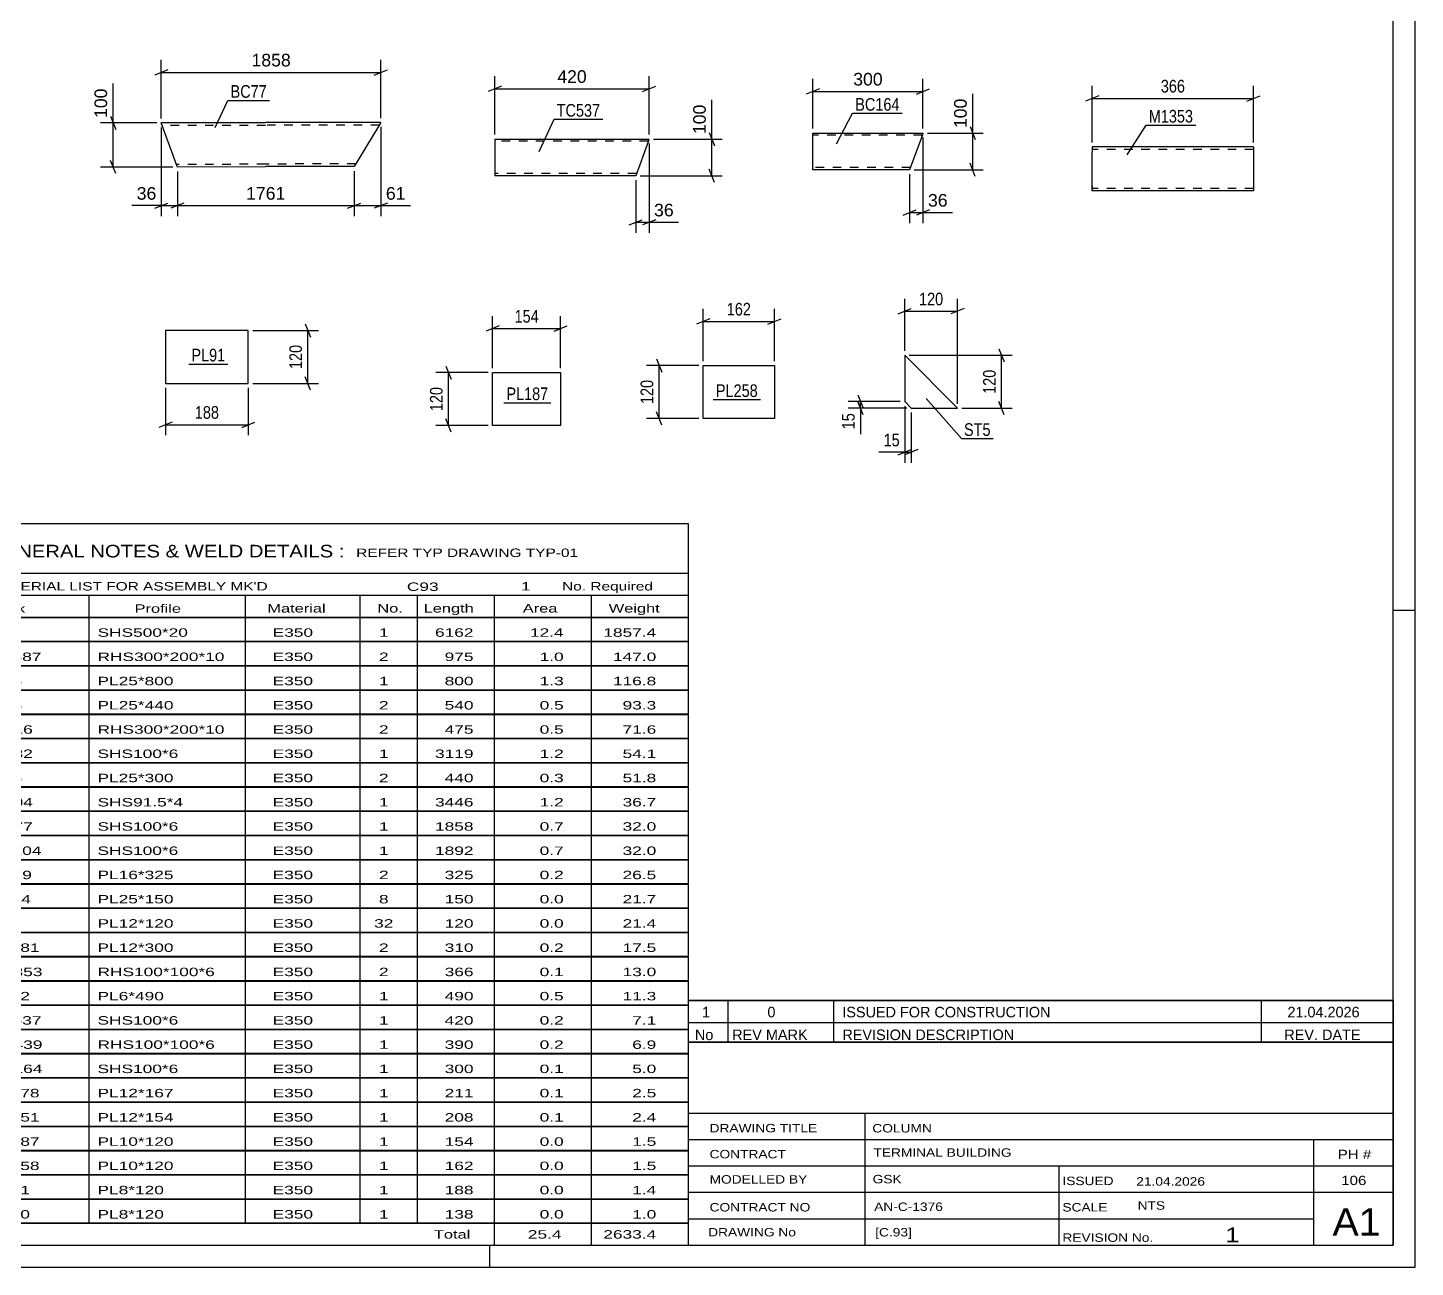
# Model space of a CAD drawing. Header units: millimetres. Extents: x 0 to 841, y 0 to 594.
# Drawn here: x 526.2 to 841, y 0 to 281.2 of the extents above; entities that cross this region are included whole.
import ezdxf

# ---------------------------------------------------------------- set-up
doc = ezdxf.new("R2010")
doc.units = ezdxf.units.MM
doc.linetypes.add('DXK_LINE_DOT2', pattern=[3.9198, 1.9599, -1.9599])
doc.styles.add('Arial', font='ARIAL.TTF', dxfattribs={"height": 0.2})
doc.styles.add('Arial Narrow', font='ARIALN.TTF', dxfattribs={"height": 0.2})

# ---------------------------------------------------------------- blocks, each defined once
blk = doc.blocks.new('Unknown-284933746-1132')
at = {"color": 5, "linetype": 'Continuous'}
for p, q in [((841, 0), (841, 594)), ((836, 5), (836, 589)), ((841, 149), (836, 149)), ((5, 5), (836, 5)), ((631, 0), (631, 5)), ((0, 0), (841, 0))]:
    blk.add_line(p, q, dxfattribs=at)
blk = doc.blocks.new('Part-284933746-5076 - 5070')
at = {"color": 2, "linetype": 'Continuous'}
for p, q in [((580.11, 259.66), (556.47, 259.65)), ((559.67, 250.85), (556.47, 259.65)), ((606.3, 259.74), (580.21, 259.73)), ((605.85, 259), (600.21, 249.74)), ((606.3, 259.74), (605.85, 259)), ((560.08, 249.74), (559.67, 250.85)), ((560.11, 249.65), (560.08, 249.74)), ((580.11, 249.66), (560.11, 249.65)), ((600.21, 249.74), (580.21, 249.73))]:
    blk.add_line(p, q, dxfattribs=at)
at = {"color": 7, "linetype": 'DXK_LINE_DOT2'}
for p, q in [((580.11, 259.06), (556.68, 259.05)), ((556.68, 259.05), (556.74, 258.91)), ((605.94, 259.14), (580.21, 259.13)), ((580.11, 250.26), (559.89, 250.25)), ((560.11, 249.65), (559.98, 250)), ((600.58, 250.34), (580.21, 250.33))]:
    blk.add_line(p, q, dxfattribs=at)
blk = doc.blocks.new('Part-284933746-5571 - 5565')
at = {"color": 2, "linetype": 'Continuous'}
for p, q in [((632.16, 255.99), (667.16, 255.99)), ((632.16, 255.99), (632.16, 247.66)), ((666.93, 255.38), (664.12, 247.66)), ((667.13, 255.92), (666.93, 255.38)), ((667.16, 255.99), (667.13, 255.92)), ((664.12, 247.66), (632.16, 247.66))]:
    blk.add_line(p, q, dxfattribs=at)
at = {"color": 7, "linetype": 'DXK_LINE_DOT2'}
for p, q in [((666.97, 255.49), (632.16, 255.49)), ((666.93, 255.38), (667.05, 255.7)), ((667.16, 255.99), (667.16, 255.99)), ((664.3, 248.16), (632.16, 248.16))]:
    blk.add_line(p, q, dxfattribs=at)
blk = doc.blocks.new('Part-284933746-5772 - 5768')
at = {"color": 2, "linetype": 'Continuous'}
for p, q in [((576.21, 212.55), (557.44, 212.55)), ((557.44, 212.55), (557.44, 200.55)), ((576.21, 200.55), (576.21, 212.55)), ((557.44, 200.55), (576.21, 200.55))]:
    blk.add_line(p, q, dxfattribs=at)
blk = doc.blocks.new('Part-284933746-6126 - 6120')
at = {"color": 2, "linetype": 'Continuous'}
for p, q in [((725.15, 206.92), (725.15, 196.42)), ((725.15, 206.92), (737.15, 194.92)), ((725.15, 196.42), (726.65, 194.92)), ((726.65, 194.92), (737.15, 194.92))]:
    blk.add_line(p, q, dxfattribs=at)
blk = doc.blocks.new('Part-284933746-6173 - 6169')
at = {"color": 2, "linetype": 'Continuous'}
for p, q in [((679.44, 192.61), (679.44, 204.61)), ((679.44, 204.61), (695.61, 204.61)), ((695.61, 204.61), (695.61, 192.61)), ((695.61, 192.61), (679.44, 192.61))]:
    blk.add_line(p, q, dxfattribs=at)
blk = doc.blocks.new('Part-284933746-6204 - 6200')
at = {"color": 2, "linetype": 'Continuous'}
for p, q in [((631.65, 190.99), (631.65, 202.99)), ((631.65, 202.99), (647.09, 202.99)), ((647.09, 202.99), (647.09, 190.99)), ((647.09, 190.99), (631.65, 190.99))]:
    blk.add_line(p, q, dxfattribs=at)
blk = doc.blocks.new('Part-284933746-6237 - 6231')
at = {"color": 2, "linetype": 'Continuous'}
for p, q in [((767.7, 254.21), (767.7, 253.01)), ((804.32, 254.21), (767.7, 254.21)), ((767.7, 245.41), (767.7, 253.01)), ((804.32, 254.12), (804.32, 254.21)), ((804.32, 254.12), (804.32, 253.01)), ((804.32, 253.01), (804.32, 244.21)), ((767.7, 244.31), (767.7, 245.41)), ((767.7, 244.21), (767.7, 244.31)), ((804.32, 244.21), (767.7, 244.21))]:
    blk.add_line(p, q, dxfattribs=at)
at = {"color": 7, "linetype": 'DXK_LINE_DOT2'}
for p, q in [((804.32, 253.61), (767.7, 253.61)), ((804.32, 253.86), (804.32, 253.01)), ((767.7, 245.41), (767.7, 244.57)), ((767.7, 244.81), (767.7, 244.86)), ((804.32, 244.81), (767.7, 244.81)), ((767.7, 244.21), (767.7, 244.21)), ((804.32, 244.86), (804.32, 244.96)), ((804.32, 244.81), (804.32, 244.86)), ((804.32, 244.81), (804.32, 244.86))]:
    blk.add_line(p, q, dxfattribs=at)
blk = doc.blocks.new('Part-284933746-6490 - 6484')
at = {"color": 2, "linetype": 'Continuous'}
for p, q in [((704.3, 257.36), (729.3, 257.36)), ((704.3, 249.02), (704.3, 257.36)), ((729.08, 256.74), (726.27, 249.02)), ((729.27, 257.28), (729.08, 256.74)), ((729.3, 257.36), (729.27, 257.28)), ((726.27, 249.02), (704.3, 249.02))]:
    blk.add_line(p, q, dxfattribs=at)
at = {"color": 7, "linetype": 'DXK_LINE_DOT2'}
for p, q in [((729.12, 256.86), (704.3, 256.86)), ((729.01, 256.55), (729.07, 256.71)), ((729.2, 257.06), (729.08, 256.74)), ((729.08, 256.74), (729.12, 256.86)), ((729.08, 256.74), (729.08, 256.74)), ((729.3, 257.36), (729.3, 257.36)), ((726.45, 249.52), (704.3, 249.52))]:
    blk.add_line(p, q, dxfattribs=at)
blk = doc.blocks.new('StraightDimension-284933746-5125 - 5070')
at = {"color": 7, "linetype": 'Continuous'}
for p, q in [((606.3, 258.74), (606.3, 238.48)), ((600.21, 248.74), (600.21, 238.48)), ((598.71, 240.28), (601.71, 241.48)), ((600.21, 240.88), (606.3, 240.88)), ((607.8, 241.48), (604.8, 240.28))]:
    blk.add_line(p, q, dxfattribs=at)
at = {"color": 0}
blk.add_wipeout([(612.48, 241.63), (612.48, 245.83), (606.83, 245.83), (606.83, 241.63)], dxfattribs=at)
at = {"color": 7, "linetype": 'Continuous'}
blk.add_line((606.3, 240.88), (613, 240.88), dxfattribs=at)
blk.add_line((606.3, 240.88), (613, 240.88), dxfattribs=at)
at = {"color": 3, "style": 'Arial'}
blk.add_text('61', height=2.865, dxfattribs=at).set_placement((607.43, 242.23))
blk = doc.blocks.new('StraightDimension-284933746-5079 - 5070')
at = {"color": 7, "linetype": 'Continuous'}
for p, q in [((555.47, 259.65), (542.67, 259.65)), ((544.92, 261.15), (546.12, 258.15)), ((545.52, 249.65), (545.52, 259.65)), ((559.11, 249.65), (542.67, 249.65)), ((546.12, 248.15), (544.92, 251.15))]:
    blk.add_line(p, q, dxfattribs=at)
at = {"color": 0}
blk.add_wipeout([(544.77, 268.05), (540.57, 268.05), (540.57, 260.17), (544.77, 260.17)], dxfattribs=at)
at = {"color": 7, "linetype": 'Continuous'}
blk.add_line((545.52, 259.65), (545.52, 268.57), dxfattribs=at)
blk.add_line((545.52, 259.65), (545.52, 268.57), dxfattribs=at)
at = {"color": 3, "style": 'Arial'}
blk.add_text('100', height=2.865, rotation=90.0002, dxfattribs=at).set_placement((544.17, 260.77))
blk = doc.blocks.new('StraightDimension-284933746-5143 - 5070')
at = {"color": 7, "linetype": 'Continuous'}
for p, q in [((556.47, 260.65), (556.47, 273.97)), ((606.3, 260.74), (606.3, 273.97)), ((557.97, 271.72), (554.97, 270.52)), ((556.47, 271.12), (606.3, 271.12)), ((604.8, 270.52), (607.8, 271.72))]:
    blk.add_line(p, q, dxfattribs=at)
at = {"color": 0}
blk.add_wipeout([(586.43, 271.87), (586.43, 276.07), (576.34, 276.07), (576.34, 271.87)], dxfattribs=at)
at = {"color": 3, "style": 'Arial'}
blk.add_text('1858', height=2.865, dxfattribs=at).set_placement((576.94, 272.47))
blk = doc.blocks.new('StraightDimension-284933746-5094 - 5070')
at = {"color": 7, "linetype": 'Continuous'}
for p, q in [((556.47, 258.65), (556.47, 238.48)), ((560.11, 248.65), (560.11, 238.48)), ((554.97, 240.28), (557.97, 241.48)), ((556.47, 240.88), (560.11, 240.88)), ((561.61, 241.48), (558.61, 240.28))]:
    blk.add_line(p, q, dxfattribs=at)
at = {"color": 0}
blk.add_wipeout([(555.94, 241.63), (555.94, 245.83), (550.29, 245.83), (550.29, 241.63)], dxfattribs=at)
at = {"color": 7, "linetype": 'Continuous'}
blk.add_line((556.47, 240.88), (549.77, 240.88), dxfattribs=at)
blk.add_line((556.47, 240.88), (549.77, 240.88), dxfattribs=at)
at = {"color": 3, "style": 'Arial'}
blk.add_text('36', height=2.865, dxfattribs=at).set_placement((550.89, 242.23))
blk = doc.blocks.new('StraightDimension-284933746-5106 - 5070')
at = {"color": 7, "linetype": 'Continuous'}
for p, q in [((600.21, 248.74), (600.21, 238.48)), ((560.11, 248.65), (560.11, 238.48)), ((561.61, 241.48), (558.61, 240.28)), ((560.11, 240.88), (600.21, 240.88)), ((598.71, 240.28), (601.71, 241.48))]:
    blk.add_line(p, q, dxfattribs=at)
at = {"color": 0}
blk.add_wipeout([(585.21, 241.63), (585.21, 245.83), (575.11, 245.83), (575.11, 241.63)], dxfattribs=at)
at = {"color": 3, "style": 'Arial'}
blk.add_text('1761', height=2.865, dxfattribs=at).set_placement((575.71, 242.23))
blk = doc.blocks.new('StraightDimension-284933746-5604 - 5565')
at = {"color": 7, "linetype": 'Continuous'}
for p, q in [((633.66, 267.99), (630.66, 266.79)), ((632.16, 256.99), (632.16, 270.24)), ((665.66, 266.79), (668.66, 267.99)), ((667.16, 256.99), (667.16, 270.24)), ((632.16, 267.39), (667.16, 267.39))]:
    blk.add_line(p, q, dxfattribs=at)
at = {"color": 0}
blk.add_wipeout([(653.59, 268.14), (653.59, 272.34), (645.72, 272.34), (645.72, 268.14)], dxfattribs=at)
at = {"color": 3, "style": 'Arial'}
blk.add_text('420', height=2.865, dxfattribs=at).set_placement((646.32, 268.74))
blk = doc.blocks.new('StraightDimension-284933746-5574 - 5565')
at = {"color": 7, "linetype": 'Continuous'}
for p, q in [((668.16, 255.99), (683.77, 255.99)), ((680.77, 257.49), (681.97, 254.49)), ((681.37, 247.66), (681.37, 255.99)), ((681.97, 246.16), (680.77, 249.16)), ((665.12, 247.66), (683.77, 247.66))]:
    blk.add_line(p, q, dxfattribs=at)
at = {"color": 0}
blk.add_wipeout([(680.62, 264.39), (676.42, 264.39), (676.42, 256.52), (680.62, 256.52)], dxfattribs=at)
at = {"color": 7, "linetype": 'Continuous'}
blk.add_line((681.37, 255.99), (681.37, 264.91), dxfattribs=at)
blk.add_line((681.37, 255.99), (681.37, 264.91), dxfattribs=at)
at = {"color": 3, "style": 'Arial'}
blk.add_text('100', height=2.865, rotation=90.0002, dxfattribs=at).set_placement((680.02, 257.12))
blk = doc.blocks.new('StraightDimension-284933746-5589 - 5565')
at = {"color": 7, "linetype": 'Continuous'}
for p, q in [((667.16, 254.99), (667.16, 234.7)), ((664.12, 246.66), (664.12, 234.7)), ((662.62, 236.5), (665.62, 237.7)), ((664.12, 237.1), (667.16, 237.1)), ((668.66, 237.7), (665.66, 236.5))]:
    blk.add_line(p, q, dxfattribs=at)
at = {"color": 0}
blk.add_wipeout([(673.33, 237.85), (673.33, 242.05), (667.68, 242.05), (667.68, 237.85)], dxfattribs=at)
at = {"color": 7, "linetype": 'Continuous'}
blk.add_line((667.16, 237.1), (673.85, 237.1), dxfattribs=at)
blk.add_line((667.16, 237.1), (673.85, 237.1), dxfattribs=at)
at = {"color": 3, "style": 'Arial'}
blk.add_text('36', height=2.865, dxfattribs=at).set_placement((668.28, 238.45))
blk = doc.blocks.new('StraightDimension-284933746-5774 - 5768')
at = {"color": 7, "linetype": 'Continuous'}
for p, q in [((557.44, 199.55), (557.44, 188.78)), ((576.21, 199.55), (576.21, 188.78)), ((558.94, 191.78), (555.94, 190.58)), ((557.44, 191.18), (576.21, 191.18)), ((574.71, 190.58), (577.71, 191.78))]:
    blk.add_line(p, q, dxfattribs=at)
at = {"color": 0}
blk.add_wipeout([(570.17, 191.93), (570.17, 196.13), (563.48, 196.13), (563.48, 191.93)], dxfattribs=at)
at = {"color": 3, "style": 'Arial Narrow'}
blk.add_text('188', height=2.863, dxfattribs=at).set_placement((564.08, 192.53))
blk = doc.blocks.new('StraightDimension-284933746-5785 - 5768')
at = {"color": 7, "linetype": 'Continuous'}
for p, q in [((577.21, 212.55), (592.14, 212.55)), ((589.14, 214.05), (590.34, 211.05)), ((589.74, 200.55), (589.74, 212.55)), ((590.34, 199.05), (589.14, 202.05)), ((577.21, 200.55), (592.14, 200.55))]:
    blk.add_line(p, q, dxfattribs=at)
at = {"color": 0}
blk.add_wipeout([(588.99, 209.89), (584.79, 209.89), (584.79, 203.21), (588.99, 203.21)], dxfattribs=at)
at = {"color": 3, "style": 'Arial Narrow'}
blk.add_text('120', height=2.863, rotation=90.0002, dxfattribs=at).set_placement((588.39, 203.81))
blk = doc.blocks.new('StraightDimension-284933746-6146 - 6120')
at = {"color": 7, "linetype": 'Continuous'}
for p, q in [((723.65, 216.32), (726.65, 217.52)), ((725.15, 207.92), (725.15, 219.77)), ((738.65, 217.52), (735.65, 216.32)), ((737.15, 195.92), (737.15, 219.77)), ((725.15, 216.92), (737.15, 216.92))]:
    blk.add_line(p, q, dxfattribs=at)
at = {"color": 0}
blk.add_wipeout([(734.49, 217.67), (734.49, 221.87), (727.81, 221.87), (727.81, 217.67)], dxfattribs=at)
at = {"color": 3, "style": 'Arial Narrow'}
blk.add_text('120', height=2.863, dxfattribs=at).set_placement((728.41, 218.27))
blk = doc.blocks.new('StraightDimension-284933746-6155 - 6120')
at = {"color": 7, "linetype": 'Continuous'}
for p, q in [((725.15, 195.42), (725.15, 182.52)), ((726.65, 193.92), (726.65, 182.52)), ((723.65, 184.32), (726.65, 185.52)), ((728.15, 185.52), (725.15, 184.32)), ((725.15, 184.92), (726.65, 184.92))]:
    blk.add_line(p, q, dxfattribs=at)
at = {"color": 0}
blk.add_wipeout([(724.63, 185.67), (724.63, 189.87), (719.77, 189.87), (719.77, 185.67)], dxfattribs=at)
at = {"color": 7, "linetype": 'Continuous'}
blk.add_line((725.15, 184.92), (719.25, 184.92), dxfattribs=at)
blk.add_line((725.15, 184.92), (719.25, 184.92), dxfattribs=at)
at = {"color": 3, "style": 'Arial Narrow'}
blk.add_text('15', height=2.863, dxfattribs=at).set_placement((720.37, 186.27))
blk = doc.blocks.new('StraightDimension-284933746-6128 - 6120')
at = {"color": 7, "linetype": 'Continuous'}
for p, q in [((746.55, 208.42), (747.75, 205.42)), ((726.15, 206.92), (749.55, 206.92)), ((747.15, 194.92), (747.15, 206.92)), ((747.75, 193.42), (746.55, 196.42)), ((738.15, 194.92), (749.55, 194.92))]:
    blk.add_line(p, q, dxfattribs=at)
at = {"color": 0}
blk.add_wipeout([(746.4, 204.26), (742.2, 204.26), (742.2, 197.58), (746.4, 197.58)], dxfattribs=at)
at = {"color": 3, "style": 'Arial Narrow'}
blk.add_text('120', height=2.863, rotation=90.0002, dxfattribs=at).set_placement((745.8, 198.18))
blk = doc.blocks.new('StraightDimension-284933746-6135 - 6120')
at = {"color": 7, "linetype": 'Continuous'}
for p, q in [((724.15, 196.42), (712.3, 196.42)), ((714.55, 197.92), (715.75, 194.92)), ((715.75, 193.42), (714.55, 196.42)), ((715.15, 194.92), (715.15, 196.42)), ((725.65, 194.92), (712.3, 194.92))]:
    blk.add_line(p, q, dxfattribs=at)
at = {"color": 0}
blk.add_wipeout([(714.4, 194.39), (710.2, 194.39), (710.2, 189.54), (714.4, 189.54)], dxfattribs=at)
at = {"color": 7, "linetype": 'Continuous'}
blk.add_line((715.15, 194.92), (715.15, 189.01), dxfattribs=at)
blk.add_line((715.15, 194.92), (715.15, 189.01), dxfattribs=at)
at = {"color": 3, "style": 'Arial Narrow'}
blk.add_text('15', height=2.863, rotation=90.0002, dxfattribs=at).set_placement((713.8, 190.14))
blk = doc.blocks.new('StraightDimension-284933746-6175 - 6169')
at = {"color": 7, "linetype": 'Continuous'}
for p, q in [((668.84, 206.11), (670.04, 203.11)), ((678.44, 204.61), (666.59, 204.61)), ((669.44, 192.61), (669.44, 204.61)), ((678.44, 192.61), (666.59, 192.61)), ((670.04, 191.11), (668.84, 194.11))]:
    blk.add_line(p, q, dxfattribs=at)
at = {"color": 0}
blk.add_wipeout([(668.69, 201.95), (664.49, 201.95), (664.49, 195.27), (668.69, 195.27)], dxfattribs=at)
at = {"color": 3, "style": 'Arial Narrow'}
blk.add_text('120', height=2.863, rotation=90.0002, dxfattribs=at).set_placement((668.09, 195.87))
blk = doc.blocks.new('StraightDimension-284933746-6186 - 6169')
at = {"color": 7, "linetype": 'Continuous'}
for p, q in [((679.44, 205.61), (679.44, 217.46)), ((695.61, 205.61), (695.61, 217.46)), ((680.94, 215.21), (677.94, 214.01)), ((679.44, 214.61), (695.61, 214.61)), ((694.11, 214.01), (697.11, 215.21))]:
    blk.add_line(p, q, dxfattribs=at)
at = {"color": 0}
blk.add_wipeout([(690.87, 215.36), (690.87, 219.56), (684.18, 219.56), (684.18, 215.36)], dxfattribs=at)
at = {"color": 3, "style": 'Arial Narrow'}
blk.add_text('162', height=2.863, dxfattribs=at).set_placement((684.78, 215.96))
blk = doc.blocks.new('StraightDimension-284933746-6206 - 6200')
at = {"color": 7, "linetype": 'Continuous'}
for p, q in [((631.65, 203.99), (631.65, 215.84)), ((647.09, 203.99), (647.09, 215.84)), ((633.15, 213.59), (630.15, 212.39)), ((631.65, 212.99), (647.09, 212.99)), ((645.59, 212.39), (648.59, 213.59))]:
    blk.add_line(p, q, dxfattribs=at)
at = {"color": 0}
blk.add_wipeout([(642.71, 213.74), (642.71, 217.94), (636.03, 217.94), (636.03, 213.74)], dxfattribs=at)
at = {"color": 3, "style": 'Arial Narrow'}
blk.add_text('154', height=2.863, dxfattribs=at).set_placement((636.63, 214.34))
blk = doc.blocks.new('StraightDimension-284933746-6217 - 6200')
at = {"color": 7, "linetype": 'Continuous'}
for p, q in [((630.65, 202.99), (618.8, 202.99)), ((621.05, 204.49), (622.25, 201.49)), ((621.65, 190.99), (621.65, 202.99)), ((622.25, 189.49), (621.05, 192.49)), ((630.65, 190.99), (618.8, 190.99))]:
    blk.add_line(p, q, dxfattribs=at)
at = {"color": 0}
blk.add_wipeout([(620.9, 200.33), (616.7, 200.33), (616.7, 193.65), (620.9, 193.65)], dxfattribs=at)
at = {"color": 3, "style": 'Arial Narrow'}
blk.add_text('120', height=2.863, rotation=90.0002, dxfattribs=at).set_placement((620.3, 194.25))
blk = doc.blocks.new('StraightDimension-284933746-6239 - 6231')
at = {"color": 7, "linetype": 'Continuous'}
for p, q in [((767.7, 255.21), (767.7, 268.06)), ((804.32, 255.21), (804.32, 268.06)), ((769.2, 265.81), (766.2, 264.61)), ((767.7, 265.21), (804.32, 265.21)), ((802.82, 264.61), (805.82, 265.81))]:
    blk.add_line(p, q, dxfattribs=at)
at = {"color": 0}
blk.add_wipeout([(789.35, 265.96), (789.35, 270.16), (782.67, 270.16), (782.67, 265.96)], dxfattribs=at)
at = {"color": 3, "style": 'Arial Narrow'}
blk.add_text('366', height=2.863, dxfattribs=at).set_placement((783.27, 266.56))
blk = doc.blocks.new('StraightDimension-284933746-6493 - 6484')
at = {"color": 7, "linetype": 'Continuous'}
for p, q in [((739.98, 258.86), (741.18, 255.86)), ((730.3, 257.36), (742.98, 257.36)), ((740.58, 249.02), (740.58, 257.36)), ((727.27, 249.02), (742.98, 249.02)), ((741.18, 247.52), (739.98, 250.52))]:
    blk.add_line(p, q, dxfattribs=at)
at = {"color": 0}
blk.add_wipeout([(739.83, 265.75), (735.63, 265.75), (735.63, 257.88), (739.83, 257.88)], dxfattribs=at)
at = {"color": 7, "linetype": 'Continuous'}
blk.add_line((740.58, 257.36), (740.58, 266.28), dxfattribs=at)
blk.add_line((740.58, 257.36), (740.58, 266.28), dxfattribs=at)
at = {"color": 3, "style": 'Arial'}
blk.add_text('100', height=2.865, rotation=90.0002, dxfattribs=at).set_placement((739.23, 258.48))
blk = doc.blocks.new('StraightDimension-284933746-6523 - 6484')
at = {"color": 7, "linetype": 'Continuous'}
for p, q in [((704.3, 258.36), (704.3, 269.64)), ((729.3, 258.36), (729.3, 269.64)), ((705.8, 267.39), (702.8, 266.19)), ((704.3, 266.79), (729.3, 266.79)), ((727.8, 266.19), (730.8, 267.39))]:
    blk.add_line(p, q, dxfattribs=at)
at = {"color": 0}
blk.add_wipeout([(720.74, 267.54), (720.74, 271.74), (712.87, 271.74), (712.87, 267.54)], dxfattribs=at)
at = {"color": 3, "style": 'Arial'}
blk.add_text('300', height=2.865, dxfattribs=at).set_placement((713.47, 268.14))
blk = doc.blocks.new('StraightDimension-284933746-6508 - 6484')
at = {"color": 7, "linetype": 'Continuous'}
for p, q in [((729.3, 256.36), (729.3, 236.91)), ((726.27, 248.02), (726.27, 236.91)), ((724.77, 238.71), (727.77, 239.91)), ((726.27, 239.31), (729.3, 239.31)), ((730.8, 239.91), (727.8, 238.71))]:
    blk.add_line(p, q, dxfattribs=at)
at = {"color": 0}
blk.add_wipeout([(735.47, 240.06), (735.47, 244.26), (729.83, 244.26), (729.83, 240.06)], dxfattribs=at)
at = {"color": 7, "linetype": 'Continuous'}
blk.add_line((729.3, 239.31), (736, 239.31), dxfattribs=at)
blk.add_line((729.3, 239.31), (736, 239.31), dxfattribs=at)
at = {"color": 3, "style": 'Arial'}
blk.add_text('36', height=2.865, dxfattribs=at).set_placement((730.43, 240.66))
blk = doc.blocks.new('Unknown-284933746-17854')
at = {"color": 7, "linetype": 'Continuous'}
for p, q in [((676, 51.05), (676, 5)), ((676, 51.05), (836, 51.05)), ((836, 51), (836, 5)), ((676, 35), (836, 35)), ((716.14, 35), (716.14, 5)), ((676, 29), (836, 29)), ((818, 5.05), (818, 29.05)), ((676, 23), (836, 23)), ((760.14, 23), (760.14, 5)), ((676, 17), (836, 17)), ((676, 11), (818, 11)), ((676, 5), (836, 5))]:
    blk.add_line(p, q, dxfattribs=at)
at = {"color": 7, "style": 'Arial Narrow'}
for s, height, width, p in [('DRAWING TITLE', 1.9089, 1.425378, (680.88, 30.61)), ('COLUMN', 1.909, 1.425378, (717.81, 30.59)), ('CONTRACT', 1.909, 1.425378, (680.88, 24.71)), ('TERMINAL BUILDING', 1.9089, 1.425378, (718.06, 25.07)), ('MODELLED BY', 1.9089, 1.425378, (680.88, 18.98)), ('GSK', 1.909, 1.425378, (717.88, 19.04)), ('ISSUED', 1.909, 1.425378, (760.94, 18.64)), ('21.04.2026', 1.909, 1.425378, (777.69, 18.52)), ('CONTRACT NO', 1.9089, 1.425378, (680.88, 12.66)), ('AN-C-1376', 1.909, 1.425378, (718.23, 12.78)), ('SCALE', 1.909, 1.425378, (760.94, 12.65)), ('A1', 6.204, 1.25, (822.24, 7.2)), ('DRAWING No', 1.909, 1.425378, (680.56, 7)), ('[C.93]', 1.909, 1.425378, (718.46, 6.99)), ('REVISION No.', 1.9089, 1.425378, (760.94, 5.77)), ('1', 3.34, 1.5, (797.91, 5.68))]:
    blk.add_text(s, height=height, dxfattribs=dict(at, width=width)).set_placement(p)
at = {"color": 7, "linetype": 'Continuous', "style": 'Arial Narrow'}
for s, height, width, p in [('PH #', 2.1, 1.42538, (823.4, 24.55)), ('106', 2.1, 1.42538, (824.19, 18.65)), ('NTS', 1.909, 1.425378, (778, 13.05))]:
    blk.add_text(s, height=height, dxfattribs=dict(at, width=width)).set_placement(p)
blk = doc.blocks.new('Unknown-284933746-17855')
at = {"color": 7, "linetype": 'Continuous'}
for p, q in [((516, 168.75), (676, 168.75)), ((516, 157.5), (516, 168.75)), ((676, 168.75), (676, 157.5)), ((516, 157.5), (676, 157.5)), ((516, 157.5), (516, 152.5)), ((676, 157.5), (676, 152.5)), ((516, 152.5), (676, 152.5)), ((516, 152.5), (516, 147.5)), ((540, 152.5), (540, 147.5)), ((575.5, 152.5), (575.5, 147.5)), ((601.5, 152.5), (601.5, 147.5)), ((614.5, 152.5), (614.5, 147.5)), ((632, 152.5), (632, 147.5)), ((654, 152.5), (654, 147.5)), ((676, 152.5), (676, 147.5)), ((516, 147.5), (676, 147.5)), ((516, 147.45), (516, 142.05)), ((516, 147.45), (676, 147.45)), ((540, 147.5), (540, 142)), ((575.5, 147.5), (575.5, 142)), ((601.5, 147.5), (601.5, 142)), ((614.5, 147.5), (614.5, 142)), ((632, 147.5), (632, 142)), ((654, 147.5), (654, 142)), ((676, 147.45), (676, 142.05)), ((516, 142.05), (676, 142.05)), ((516, 141.95), (516, 136.55)), ((516, 141.95), (676, 141.95)), ((540, 142), (540, 136.5)), ((575.5, 142), (575.5, 136.5)), ((601.5, 142), (601.5, 136.5)), ((614.5, 142), (614.5, 136.5)), ((632, 142), (632, 136.5)), ((654, 142), (654, 136.5)), ((676, 141.95), (676, 136.55)), ((516, 136.55), (676, 136.55)), ((516, 136.45), (516, 131.05)), ((516, 136.45), (676, 136.45)), ((540, 136.5), (540, 131)), ((575.5, 136.5), (575.5, 131)), ((601.5, 136.5), (601.5, 131)), ((614.5, 136.5), (614.5, 131)), ((632, 136.5), (632, 131)), ((654, 136.5), (654, 131)), ((676, 136.45), (676, 131.05)), ((516, 131.05), (676, 131.05)), ((516, 130.95), (516, 125.55)), ((516, 130.95), (676, 130.95)), ((540, 131), (540, 125.5)), ((575.5, 131), (575.5, 125.5)), ((601.5, 131), (601.5, 125.5)), ((614.5, 131), (614.5, 125.5)), ((632, 131), (632, 125.5)), ((654, 131), (654, 125.5)), ((676, 130.95), (676, 125.55)), ((516, 125.55), (676, 125.55)), ((516, 125.45), (516, 120.05)), ((516, 125.45), (676, 125.45)), ((540, 125.5), (540, 120)), ((575.5, 125.5), (575.5, 120)), ((601.5, 125.5), (601.5, 120)), ((614.5, 125.5), (614.5, 120)), ((632, 125.5), (632, 120)), ((654, 125.5), (654, 120)), ((676, 125.45), (676, 120.05)), ((516, 120.05), (676, 120.05)), ((516, 119.95), (516, 114.55)), ((516, 119.95), (676, 119.95)), ((540, 120), (540, 114.5)), ((575.5, 120), (575.5, 114.5)), ((601.5, 120), (601.5, 114.5)), ((614.5, 120), (614.5, 114.5)), ((632, 120), (632, 114.5)), ((654, 120), (654, 114.5)), ((676, 119.95), (676, 114.55)), ((516, 114.55), (676, 114.55)), ((516, 114.45), (516, 109.05)), ((516, 114.45), (676, 114.45)), ((540, 114.5), (540, 109)), ((575.5, 114.5), (575.5, 109)), ((601.5, 114.5), (601.5, 109)), ((614.5, 114.5), (614.5, 109)), ((632, 114.5), (632, 109)), ((654, 114.5), (654, 109)), ((676, 114.45), (676, 109.05)), ((516, 109.05), (676, 109.05)), ((516, 108.95), (516, 103.55)), ((516, 108.95), (676, 108.95)), ((540, 109), (540, 103.5)), ((575.5, 109), (575.5, 103.5)), ((601.5, 109), (601.5, 103.5)), ((614.5, 109), (614.5, 103.5)), ((632, 109), (632, 103.5)), ((654, 109), (654, 103.5)), ((676, 108.95), (676, 103.55)), ((516, 103.55), (676, 103.55)), ((516, 103.45), (516, 98.05)), ((516, 103.45), (676, 103.45)), ((540, 103.5), (540, 98)), ((575.5, 103.5), (575.5, 98)), ((601.5, 103.5), (601.5, 98)), ((614.5, 103.5), (614.5, 98)), ((632, 103.5), (632, 98)), ((654, 103.5), (654, 98)), ((676, 103.45), (676, 98.05)), ((516, 98.05), (676, 98.05)), ((516, 97.95), (516, 92.55)), ((516, 97.95), (676, 97.95)), ((540, 98), (540, 92.5)), ((575.5, 98), (575.5, 92.5)), ((601.5, 98), (601.5, 92.5)), ((614.5, 98), (614.5, 92.5)), ((632, 98), (632, 92.5)), ((654, 98), (654, 92.5)), ((676, 97.95), (676, 92.55)), ((516, 92.55), (676, 92.55)), ((516, 92.45), (516, 87.05)), ((516, 92.45), (676, 92.45)), ((540, 92.5), (540, 87)), ((575.5, 92.5), (575.5, 87)), ((601.5, 92.5), (601.5, 87)), ((614.5, 92.5), (614.5, 87)), ((632, 92.5), (632, 87)), ((654, 92.5), (654, 87)), ((676, 92.45), (676, 87.05)), ((516, 87.05), (676, 87.05)), ((516, 86.95), (516, 81.55)), ((516, 86.95), (676, 86.95)), ((540, 87), (540, 81.5)), ((575.5, 87), (575.5, 81.5)), ((601.5, 87), (601.5, 81.5)), ((614.5, 87), (614.5, 81.5)), ((632, 87), (632, 81.5)), ((654, 87), (654, 81.5)), ((676, 86.95), (676, 81.55)), ((516, 81.55), (676, 81.55)), ((516, 81.45), (516, 76.05)), ((516, 81.45), (676, 81.45)), ((540, 81.5), (540, 76)), ((575.5, 81.5), (575.5, 76)), ((601.5, 81.5), (601.5, 76)), ((614.5, 81.5), (614.5, 76)), ((632, 81.5), (632, 76)), ((654, 81.5), (654, 76)), ((676, 81.45), (676, 76.05)), ((516, 76.05), (676, 76.05)), ((516, 75.95), (516, 70.55)), ((516, 75.95), (676, 75.95)), ((540, 76), (540, 70.5)), ((575.5, 76), (575.5, 70.5)), ((601.5, 76), (601.5, 70.5)), ((614.5, 76), (614.5, 70.5)), ((632, 76), (632, 70.5)), ((654, 76), (654, 70.5)), ((676, 75.95), (676, 70.55)), ((516, 70.55), (676, 70.55)), ((516, 70.45), (516, 65.05)), ((516, 70.45), (676, 70.45)), ((540, 70.5), (540, 65)), ((575.5, 70.5), (575.5, 65)), ((601.5, 70.5), (601.5, 65)), ((614.5, 70.5), (614.5, 65)), ((632, 70.5), (632, 65)), ((654, 70.5), (654, 65)), ((676, 70.45), (676, 65.05)), ((516, 65.05), (676, 65.05)), ((516, 64.95), (516, 59.55)), ((516, 64.95), (676, 64.95)), ((540, 65), (540, 59.5)), ((575.5, 65), (575.5, 59.5)), ((601.5, 65), (601.5, 59.5)), ((614.5, 65), (614.5, 59.5)), ((632, 65), (632, 59.5)), ((654, 65), (654, 59.5)), ((676, 64.95), (676, 59.55)), ((516, 59.55), (676, 59.55)), ((516, 59.45), (516, 54.05)), ((516, 59.45), (676, 59.45)), ((540, 59.5), (540, 54)), ((575.5, 59.5), (575.5, 54)), ((601.5, 59.5), (601.5, 54)), ((614.5, 59.5), (614.5, 54)), ((632, 59.5), (632, 54)), ((654, 59.5), (654, 54)), ((676, 59.45), (676, 54.05)), ((516, 54.05), (676, 54.05)), ((516, 53.95), (516, 48.55)), ((516, 53.95), (676, 53.95)), ((540, 54), (540, 48.5)), ((575.5, 54), (575.5, 48.5)), ((601.5, 54), (601.5, 48.5)), ((614.5, 54), (614.5, 48.5)), ((632, 54), (632, 48.5)), ((654, 54), (654, 48.5)), ((676, 53.95), (676, 48.55)), ((516, 48.55), (676, 48.55)), ((516, 48.45), (516, 43.05)), ((516, 48.45), (676, 48.45)), ((540, 48.5), (540, 43)), ((575.5, 48.5), (575.5, 43)), ((601.5, 48.5), (601.5, 43)), ((614.5, 48.5), (614.5, 43)), ((632, 48.5), (632, 43)), ((654, 48.5), (654, 43)), ((676, 48.45), (676, 43.05)), ((516, 43.05), (676, 43.05)), ((516, 42.95), (516, 37.55)), ((516, 42.95), (676, 42.95)), ((540, 43), (540, 37.5)), ((575.5, 43), (575.5, 37.5)), ((601.5, 43), (601.5, 37.5)), ((614.5, 43), (614.5, 37.5)), ((632, 43), (632, 37.5)), ((654, 43), (654, 37.5)), ((676, 42.95), (676, 37.55)), ((516, 37.55), (676, 37.55)), ((516, 37.45), (516, 32.05)), ((516, 37.45), (676, 37.45)), ((540, 37.5), (540, 32)), ((575.5, 37.5), (575.5, 32)), ((601.5, 37.5), (601.5, 32)), ((614.5, 37.5), (614.5, 32)), ((632, 37.5), (632, 32)), ((654, 37.5), (654, 32)), ((676, 37.45), (676, 32.05)), ((516, 32.05), (676, 32.05)), ((516, 31.95), (516, 26.55)), ((516, 31.95), (676, 31.95)), ((540, 32), (540, 26.5)), ((575.5, 32), (575.5, 26.5)), ((601.5, 32), (601.5, 26.5)), ((614.5, 32), (614.5, 26.5)), ((632, 32), (632, 26.5)), ((654, 32), (654, 26.5)), ((676, 31.95), (676, 26.55)), ((516, 26.55), (676, 26.55)), ((516, 26.45), (516, 21.05)), ((516, 26.45), (676, 26.45)), ((540, 26.5), (540, 21)), ((575.5, 26.5), (575.5, 21)), ((601.5, 26.5), (601.5, 21)), ((614.5, 26.5), (614.5, 21)), ((632, 26.5), (632, 21)), ((654, 26.5), (654, 21)), ((676, 26.45), (676, 21.05)), ((516, 21.05), (676, 21.05)), ((516, 20.95), (516, 15.55)), ((516, 20.95), (676, 20.95)), ((540, 21), (540, 15.5)), ((575.5, 21), (575.5, 15.5)), ((601.5, 21), (601.5, 15.5)), ((614.5, 21), (614.5, 15.5)), ((632, 21), (632, 15.5)), ((654, 21), (654, 15.5)), ((676, 20.95), (676, 15.55)), ((516, 15.55), (676, 15.55)), ((516, 15.45), (516, 10.05)), ((516, 15.45), (676, 15.45)), ((540, 15.5), (540, 10)), ((575.5, 15.5), (575.5, 10)), ((601.5, 15.5), (601.5, 10)), ((614.5, 15.5), (614.5, 10)), ((632, 15.5), (632, 10)), ((654, 15.5), (654, 10)), ((676, 15.45), (676, 10.05)), ((516, 10.05), (676, 10.05)), ((516, 10), (676, 10)), ((516, 10), (516, 5)), ((632, 10), (632, 5)), ((654, 10), (654, 5)), ((676, 10), (676, 5)), ((516, 5), (676, 5))]:
    blk.add_line(p, q, dxfattribs=at)
at = {"color": 7, "style": 'Arial Narrow'}
for s, height, width, p in [('GENERAL NOTES & WELD DETAILS :', 2.8633, 1.4, (517.15, 161.06)), ('REFER TYP DRAWING TYP-01', 1.9089, 1.6, (600.7, 161.16)), ("MATERIAL LIST FOR ASSEMBLY MK'D", 1.9089, 1.6, (517.15, 153.56)), ('C93', 1.909, 1.794707, (612.2, 153.47)), ('1', 1.91, 1.794707, (638.08, 153.56)), ('No. Required', 1.9089, 1.6, (647.41, 153.56)), ('Mark', 1.909, 1.7, (517.34, 148.5)), ('Profile', 1.909, 1.7, (550.41, 148.5)), ('Material', 1.909, 1.7, (580.54, 148.56)), ('No.', 1.909, 1.7, (605.5, 148.56)), ('Length', 1.909, 1.7, (616, 148.56)), ('Area', 1.909, 1.7, (638.5, 148.56)), ('Weight', 1.909, 1.7, (658, 148.56))]:
    blk.add_text(s, height=height, dxfattribs=dict(at, width=width)).set_placement(p)
at = {"color": 7, "linetype": 'Continuous', "style": 'Arial Narrow'}
for s, height, width, p in [('C93', 1.909, 1.794707, (517.5, 143.06)), ('SHS500*20', 1.909, 1.794707, (542, 143.06)), ('E350', 1.909, 1.794707, (581.74, 143.06)), ('1', 1.91, 1.794707, (605.86, 143.06)), ('6162', 1.909, 1.794707, (618.58, 143.06)), ('12.4', 1.909, 1.794707, (640.13, 143.06)), ('1857.4', 1.909, 1.794707, (656.77, 143.06)), ('TC487', 1.909, 1.794707, (517.5, 137.56)), ('RHS300*200*10', 1.9089, 1.794707, (542, 137.56)), ('E350', 1.909, 1.794707, (581.74, 137.56)), ('2', 1.91, 1.794707, (605.86, 137.56)), ('975', 1.909, 1.794707, (620.77, 137.56)), ('1.0', 1.909, 1.794707, (642.32, 137.56)), ('147.0', 1.909, 1.794707, (658.96, 137.56)), ('BP4', 1.909, 1.794707, (517.5, 132.06)), ('PL25*800', 1.909, 1.794707, (542, 132.06)), ('E350', 1.909, 1.794707, (581.74, 132.06)), ('1', 1.91, 1.794707, (605.86, 132.06)), ('800', 1.909, 1.794707, (620.77, 132.06)), ('1.3', 1.909, 1.794707, (642.32, 132.06)), ('116.8', 1.909, 1.794707, (658.96, 132.06)), ('SP5', 1.909, 1.794707, (517.5, 126.56)), ('PL25*440', 1.909, 1.794707, (542, 126.56)), ('E350', 1.909, 1.794707, (581.74, 126.56)), ('2', 1.91, 1.794707, (605.86, 126.56)), ('540', 1.909, 1.794707, (620.77, 126.56)), ('0.5', 1.909, 1.794707, (642.32, 126.56)), ('93.3', 1.909, 1.794707, (661.14, 126.56)), ('BC16', 1.909, 1.794707, (517.5, 121.06)), ('RHS300*200*10', 1.9089, 1.794707, (542, 121.06)), ('E350', 1.909, 1.794707, (581.74, 121.06)), ('2', 1.91, 1.794707, (605.86, 121.06)), ('475', 1.909, 1.794707, (620.77, 121.06)), ('0.5', 1.909, 1.794707, (642.32, 121.06)), ('71.6', 1.909, 1.794707, (661.14, 121.06)), ('M432', 1.909, 1.794707, (517.5, 115.56)), ('SHS100*6', 1.909, 1.794707, (542, 115.56)), ('E350', 1.909, 1.794707, (581.74, 115.56)), ('1', 1.91, 1.794707, (605.86, 115.56)), ('3119', 1.909, 1.794707, (618.58, 115.56)), ('1.2', 1.909, 1.794707, (642.32, 115.56)), ('54.1', 1.909, 1.794707, (661.14, 115.56)), ('SP6', 1.909, 1.794707, (517.5, 110.06)), ('PL25*300', 1.909, 1.794707, (542, 110.06)), ('E350', 1.909, 1.794707, (581.74, 110.06)), ('2', 1.91, 1.794707, (605.86, 110.06)), ('440', 1.909, 1.794707, (620.77, 110.06)), ('0.3', 1.909, 1.794707, (642.32, 110.06)), ('51.8', 1.909, 1.794707, (661.14, 110.06)), ('M404', 1.909, 1.794707, (517.5, 104.56)), ('SHS91.5*4', 1.909, 1.794707, (542, 104.56)), ('E350', 1.909, 1.794707, (581.74, 104.56)), ('1', 1.91, 1.794707, (605.86, 104.56)), ('3446', 1.909, 1.794707, (618.58, 104.56)), ('1.2', 1.909, 1.794707, (642.32, 104.56)), ('36.7', 1.909, 1.794707, (661.14, 104.56)), ('BC77', 1.909, 1.794707, (517.5, 99.06)), ('SHS100*6', 1.909, 1.794707, (542, 99.06)), ('E350', 1.909, 1.794707, (581.74, 99.06)), ('1', 1.91, 1.794707, (605.86, 99.06)), ('1858', 1.909, 1.794707, (618.58, 99.06)), ('0.7', 1.909, 1.794707, (642.32, 99.06)), ('32.0', 1.909, 1.794707, (661.14, 99.06)), ('TC104', 1.909, 1.794707, (517.5, 93.56)), ('SHS100*6', 1.909, 1.794707, (542, 93.56)), ('E350', 1.909, 1.794707, (581.74, 93.56)), ('1', 1.91, 1.794707, (605.86, 93.56)), ('1892', 1.909, 1.794707, (618.58, 93.56)), ('0.7', 1.909, 1.794707, (642.32, 93.56)), ('32.0', 1.909, 1.794707, (661.14, 93.56)), ('SP19', 1.909, 1.794707, (517.5, 88.06)), ('PL16*325', 1.909, 1.794707, (542, 88.06)), ('E350', 1.909, 1.794707, (581.74, 88.06)), ('2', 1.91, 1.794707, (605.86, 88.06)), ('325', 1.909, 1.794707, (620.77, 88.06)), ('0.2', 1.909, 1.794707, (642.32, 88.06)), ('26.5', 1.909, 1.794707, (661.14, 88.06)), ('ST44', 1.909, 1.794707, (517.5, 82.56)), ('PL25*150', 1.909, 1.794707, (542, 82.56)), ('E350', 1.909, 1.794707, (581.74, 82.56)), ('8', 1.91, 1.794707, (605.86, 82.56)), ('150', 1.909, 1.794707, (620.77, 82.56)), ('0.0', 1.909, 1.794707, (642.32, 82.56)), ('21.7', 1.909, 1.794707, (661.14, 82.56)), ('ST5', 1.909, 1.794707, (517.5, 77.06)), ('PL12*120', 1.909, 1.794707, (542, 77.06)), ('E350', 1.909, 1.794707, (581.74, 77.06)), ('32', 1.909, 1.794707, (604.76, 77.06)), ('120', 1.909, 1.794707, (620.77, 77.06)), ('0.0', 1.909, 1.794707, (642.32, 77.06)), ('21.4', 1.909, 1.794707, (661.14, 77.06)), ('PL581', 1.909, 1.794707, (517.5, 71.56)), ('PL12*300', 1.909, 1.794707, (542, 71.56)), ('E350', 1.909, 1.794707, (581.74, 71.56)), ('2', 1.91, 1.794707, (605.86, 71.56)), ('310', 1.909, 1.794707, (620.77, 71.56)), ('0.2', 1.909, 1.794707, (642.32, 71.56)), ('17.5', 1.909, 1.794707, (661.14, 71.56)), ('M1353', 1.909, 1.794707, (517.5, 66.06)), ('RHS100*100*6', 1.9089, 1.794707, (542, 66.06)), ('E350', 1.909, 1.794707, (581.74, 66.06)), ('2', 1.91, 1.794707, (605.86, 66.06)), ('366', 1.909, 1.794707, (620.77, 66.06)), ('0.1', 1.909, 1.794707, (642.32, 66.06)), ('13.0', 1.909, 1.794707, (661.14, 66.06)), ('PL92', 1.909, 1.794707, (517.5, 60.56)), ('PL6*490', 1.909, 1.794707, (542, 60.56)), ('E350', 1.909, 1.794707, (581.74, 60.56)), ('1', 1.91, 1.794707, (605.86, 60.56)), ('490', 1.909, 1.794707, (620.77, 60.56)), ('0.5', 1.909, 1.794707, (642.32, 60.56)), ('11.3', 1.909, 1.794707, (661.14, 60.56)), ('TC537', 1.909, 1.794707, (517.5, 55.06)), ('SHS100*6', 1.909, 1.794707, (542, 55.06)), ('E350', 1.909, 1.794707, (581.74, 55.06)), ('1', 1.91, 1.794707, (605.86, 55.06)), ('420', 1.909, 1.794707, (620.77, 55.06)), ('0.2', 1.909, 1.794707, (642.32, 55.06)), ('7.1', 1.909, 1.794707, (663.33, 55.06)), ('M1439', 1.909, 1.794707, (517.5, 49.56)), ('RHS100*100*6', 1.9089, 1.794707, (542, 49.56)), ('E350', 1.909, 1.794707, (581.74, 49.56)), ('1', 1.91, 1.794707, (605.86, 49.56)), ('390', 1.909, 1.794707, (620.77, 49.56)), ('0.2', 1.909, 1.794707, (642.32, 49.56)), ('6.9', 1.909, 1.794707, (663.33, 49.56)), ('BC164', 1.909, 1.794707, (517.5, 44.06)), ('SHS100*6', 1.909, 1.794707, (542, 44.06)), ('E350', 1.909, 1.794707, (581.74, 44.06)), ('1', 1.91, 1.794707, (605.86, 44.06)), ('300', 1.909, 1.794707, (620.77, 44.06)), ('0.1', 1.909, 1.794707, (642.32, 44.06)), ('5.0', 1.909, 1.794707, (663.33, 44.06)), ('PL378', 1.909, 1.794707, (517.5, 38.56)), ('PL12*167', 1.909, 1.794707, (542, 38.56)), ('E350', 1.909, 1.794707, (581.74, 38.56)), ('1', 1.91, 1.794707, (605.86, 38.56)), ('211', 1.909, 1.794707, (620.77, 38.56)), ('0.1', 1.909, 1.794707, (642.32, 38.56)), ('2.5', 1.909, 1.794707, (663.33, 38.56)), ('PL251', 1.909, 1.794707, (517.5, 33.06)), ('PL12*154', 1.909, 1.794707, (542, 33.06)), ('E350', 1.909, 1.794707, (581.74, 33.06)), ('1', 1.91, 1.794707, (605.86, 33.06)), ('208', 1.909, 1.794707, (620.77, 33.06)), ('0.1', 1.909, 1.794707, (642.32, 33.06)), ('2.4', 1.909, 1.794707, (663.33, 33.06)), ('PL187', 1.909, 1.794707, (517.5, 27.56)), ('PL10*120', 1.909, 1.794707, (542, 27.56)), ('E350', 1.909, 1.794707, (581.74, 27.56)), ('1', 1.91, 1.794707, (605.86, 27.56)), ('154', 1.909, 1.794707, (620.77, 27.56)), ('0.0', 1.909, 1.794707, (642.32, 27.56)), ('1.5', 1.909, 1.794707, (663.33, 27.56)), ('PL258', 1.909, 1.794707, (517.5, 22.06)), ('PL10*120', 1.909, 1.794707, (542, 22.06)), ('E350', 1.909, 1.794707, (581.74, 22.06)), ('1', 1.91, 1.794707, (605.86, 22.06)), ('162', 1.909, 1.794707, (620.77, 22.06)), ('0.0', 1.909, 1.794707, (642.32, 22.06)), ('1.5', 1.909, 1.794707, (663.33, 22.06)), ('PL91', 1.909, 1.794707, (517.5, 16.56)), ('PL8*120', 1.909, 1.794707, (542, 16.56)), ('E350', 1.909, 1.794707, (581.74, 16.56)), ('1', 1.91, 1.794707, (605.86, 16.56)), ('188', 1.909, 1.794707, (620.77, 16.56)), ('0.0', 1.909, 1.794707, (642.32, 16.56)), ('1.4', 1.909, 1.794707, (663.33, 16.56)), ('PL90', 1.909, 1.794707, (517.5, 11.06)), ('PL8*120', 1.909, 1.794707, (542, 11.06)), ('E350', 1.909, 1.794707, (581.74, 11.06)), ('1', 1.91, 1.794707, (605.86, 11.06)), ('138', 1.909, 1.794707, (620.77, 11.06)), ('0.0', 1.909, 1.794707, (642.32, 11.06)), ('1.0', 1.909, 1.794707, (663.33, 11.06)), ('Total', 1.909, 1.7, (618.33, 6.5)), ('25.4', 1.909, 1.794707, (639.64, 6.5)), ('2633.4', 1.909, 1.794707, (656.77, 6.5))]:
    blk.add_text(s, height=height, dxfattribs=dict(at, width=width)).set_placement(p)
blk = doc.blocks.new('Unknown-284933746-17857')
at = {"color": 7, "linetype": 'Continuous'}
for p, q in [((676, 60.55), (836, 60.55)), ((836, 60.55), (676, 60.55)), ((676, 60.55), (676, 55.55)), ((685, 60.55), (685, 55.55)), ((709, 60.55), (709, 55.55)), ((806, 60.55), (806, 55.55)), ((836, 60.55), (836, 55.55)), ((676, 55.55), (836, 55.55)), ((676, 55.55), (676, 51.05)), ((676, 55.55), (836, 55.55)), ((685, 55.55), (685, 51.05)), ((709, 55.55), (709, 51.05)), ((806, 55.55), (806, 51.05)), ((836, 55.55), (836, 51.05)), ((836, 51.05), (676, 51.05))]:
    blk.add_line(p, q, dxfattribs=at)
at = {"color": 7, "linetype": 'Continuous', "style": 'Arial Narrow'}
for s, height, width, p in [('1', 2.39, 1.196471, (679.16, 56.7)), ('0', 2.39, 1.196471, (694, 56.7)), ('ISSUED FOR CONSTRUCTION', 2.3861, 1.196471, (711, 56.7)), ('21.04.2026', 2.386, 1.196471, (812, 56.7)), ('No', 2.386, 1.2, (677.54, 51.55)), ('REV MARK', 2.386, 1.2, (686, 51.55)), ('REVISION DESCRIPTION', 2.3861, 1.2, (711, 51.55)), ('REV. DATE', 2.386, 1.2, (811.28, 51.55))]:
    blk.add_text(s, height=height, dxfattribs=dict(at, width=width)).set_placement(p)
blk = doc.blocks.new('Mark-284933746-5072 - 5070')
at = {"color": 0}
blk.add_wipeout([(580.41, 265.36), (580.41, 268.36), (572.19, 268.36), (572.19, 265.36)], dxfattribs=at)
blk.add_wipeout([(580.41, 265.36), (580.41, 268.36), (572.19, 268.36), (572.19, 265.36)], dxfattribs=at)
at = {"color": 30, "linetype": 'Continuous'}
for p, q in [((568.72, 258.62), (571.59, 264.76)), ((571.59, 264.76), (581.01, 264.76))]:
    blk.add_line(p, q, dxfattribs=at)
at = {"color": 3, "style": 'Arial Narrow'}
blk.add_text('BC77', height=2.863, dxfattribs=at).set_placement((572.19, 265.36))
blk = doc.blocks.new('Mark-284933746-5567 - 5565')
at = {"color": 0}
blk.add_wipeout([(656.05, 261.07), (656.05, 264.07), (646.19, 264.07), (646.19, 261.07)], dxfattribs=at)
blk.add_wipeout([(656.05, 261.07), (656.05, 264.07), (646.19, 264.07), (646.19, 261.07)], dxfattribs=at)
at = {"color": 30, "linetype": 'Continuous'}
for p, q in [((642.2, 253.15), (645.59, 260.47)), ((645.59, 260.47), (656.65, 260.47))]:
    blk.add_line(p, q, dxfattribs=at)
at = {"color": 3, "style": 'Arial Narrow'}
blk.add_text('TC537', height=2.863, dxfattribs=at).set_placement((646.19, 261.07))
blk = doc.blocks.new('Mark-284933746-5770 - 5768')
at = {"color": 0}
blk.add_wipeout([(570.99, 205.54), (570.99, 208.54), (563.31, 208.54), (563.31, 205.54)], dxfattribs=at)
blk.add_wipeout([(570.99, 205.54), (570.99, 208.54), (563.31, 208.54), (563.31, 205.54)], dxfattribs=at)
at = {"color": 30, "linetype": 'Continuous'}
blk.add_line((562.71, 204.94), (571.59, 204.94), dxfattribs=at)
at = {"color": 3, "style": 'Arial Narrow'}
blk.add_text('PL91', height=2.863, dxfattribs=at).set_placement((563.31, 205.54))
blk = doc.blocks.new('Mark-284933746-6122 - 6120')
at = {"color": 0}
blk.add_wipeout([(744.63, 188.64), (744.63, 191.64), (738.61, 191.64), (738.61, 188.64)], dxfattribs=at)
blk.add_wipeout([(744.63, 188.64), (744.63, 191.64), (738.61, 191.64), (738.61, 188.64)], dxfattribs=at)
at = {"color": 30, "linetype": 'Continuous'}
for p, q in [((729.99, 197.12), (738.01, 188.04)), ((738.01, 188.04), (745.23, 188.04))]:
    blk.add_line(p, q, dxfattribs=at)
at = {"color": 3, "style": 'Arial Narrow'}
blk.add_text('ST5', height=2.863, dxfattribs=at).set_placement((738.61, 188.64))
blk = doc.blocks.new('Mark-284933746-6171 - 6169')
at = {"color": 0}
blk.add_wipeout([(691.82, 197.47), (691.82, 200.47), (682.32, 200.47), (682.32, 197.47)], dxfattribs=at)
blk.add_wipeout([(691.82, 197.47), (691.82, 200.47), (682.32, 200.47), (682.32, 197.47)], dxfattribs=at)
at = {"color": 30, "linetype": 'Continuous'}
blk.add_line((681.72, 196.87), (692.42, 196.87), dxfattribs=at)
at = {"color": 3, "style": 'Arial Narrow'}
blk.add_text('PL258', height=2.863, dxfattribs=at).set_placement((682.32, 197.47))
blk = doc.blocks.new('Mark-284933746-6202 - 6200')
at = {"color": 0}
blk.add_wipeout([(644.29, 196.76), (644.29, 199.76), (634.78, 199.76), (634.78, 196.76)], dxfattribs=at)
blk.add_wipeout([(644.29, 196.76), (644.29, 199.76), (634.78, 199.76), (634.78, 196.76)], dxfattribs=at)
at = {"color": 30, "linetype": 'Continuous'}
blk.add_line((634.18, 196.16), (644.89, 196.16), dxfattribs=at)
at = {"color": 3, "style": 'Arial Narrow'}
blk.add_text('PL187', height=2.863, dxfattribs=at).set_placement((634.78, 196.76))
blk = doc.blocks.new('Mark-284933746-6233 - 6231')
at = {"color": 0}
blk.add_wipeout([(790.59, 259.74), (790.59, 262.74), (780.54, 262.74), (780.54, 259.74)], dxfattribs=at)
blk.add_wipeout([(790.59, 259.74), (790.59, 262.74), (780.54, 262.74), (780.54, 259.74)], dxfattribs=at)
at = {"color": 30, "linetype": 'Continuous'}
for p, q in [((775.67, 252.42), (779.94, 259.14)), ((779.94, 259.14), (791.19, 259.14))]:
    blk.add_line(p, q, dxfattribs=at)
at = {"color": 3, "style": 'Arial Narrow'}
blk.add_text('M1353', height=2.863, dxfattribs=at).set_placement((780.54, 259.74))
blk = doc.blocks.new('Mark-284933746-6486 - 6484')
at = {"color": 0}
blk.add_wipeout([(723.99, 262.43), (723.99, 265.43), (713.94, 265.43), (713.94, 262.43)], dxfattribs=at)
blk.add_wipeout([(723.99, 262.43), (723.99, 265.43), (713.94, 265.43), (713.94, 262.43)], dxfattribs=at)
at = {"color": 30, "linetype": 'Continuous'}
for p, q in [((709.7, 254.92), (713.34, 261.83)), ((713.34, 261.83), (724.59, 261.83))]:
    blk.add_line(p, q, dxfattribs=at)
at = {"color": 3, "style": 'Arial Narrow'}
blk.add_text('BC164', height=2.863, dxfattribs=at).set_placement((713.94, 262.43))

msp = doc.modelspace()

# ---------------------------------------------------------------- block references
for name in ['Unknown-284933746-1132', 'Part-284933746-5076 - 5070', 'Part-284933746-5571 - 5565', 'Part-284933746-6490 - 6484', 'Part-284933746-6237 - 6231', 'Part-284933746-5772 - 5768', 'Part-284933746-6126 - 6120', 'Part-284933746-6204 - 6200', 'Part-284933746-6173 - 6169', 'Unknown-284933746-17855', 'Unknown-284933746-17857', 'Unknown-284933746-17854']:
    msp.add_blockref(name, (0, 0))

# ---------------------------------------------------------------- next in the draw order: block references
for name in ['StraightDimension-284933746-5604 - 5565', 'StraightDimension-284933746-5079 - 5070', 'StraightDimension-284933746-6239 - 6231', 'StraightDimension-284933746-6493 - 6484', 'StraightDimension-284933746-5125 - 5070', 'StraightDimension-284933746-6146 - 6120', 'StraightDimension-284933746-6206 - 6200', 'Mark-284933746-5770 - 5768', 'StraightDimension-284933746-6175 - 6169', 'StraightDimension-284933746-5774 - 5768', 'Mark-284933746-6202 - 6200', 'Mark-284933746-6171 - 6169']:
    msp.add_blockref(name, (0, 0))

# ---------------------------------------------------------------- next in the draw order: block references
for name in ['StraightDimension-284933746-5143 - 5070', 'StraightDimension-284933746-6523 - 6484', 'StraightDimension-284933746-5574 - 5565', 'Mark-284933746-5567 - 5565', 'Mark-284933746-6233 - 6231', 'StraightDimension-284933746-5094 - 5070', 'StraightDimension-284933746-6508 - 6484', 'StraightDimension-284933746-6186 - 6169', 'StraightDimension-284933746-5785 - 5768', 'StraightDimension-284933746-6217 - 6200', 'StraightDimension-284933746-6155 - 6120']:
    msp.add_blockref(name, (0, 0))

# ---------------------------------------------------------------- next in the draw order: block references
for name in ['Mark-284933746-5072 - 5070', 'Mark-284933746-6486 - 6484', 'StraightDimension-284933746-5589 - 5565', 'StraightDimension-284933746-5106 - 5070', 'StraightDimension-284933746-6128 - 6120']:
    msp.add_blockref(name, (0, 0))

# ---------------------------------------------------------------- next in the draw order: block references
for name in ['StraightDimension-284933746-6135 - 6120', 'Mark-284933746-6122 - 6120']:
    msp.add_blockref(name, (0, 0))

doc.saveas('drawing.dxf')
